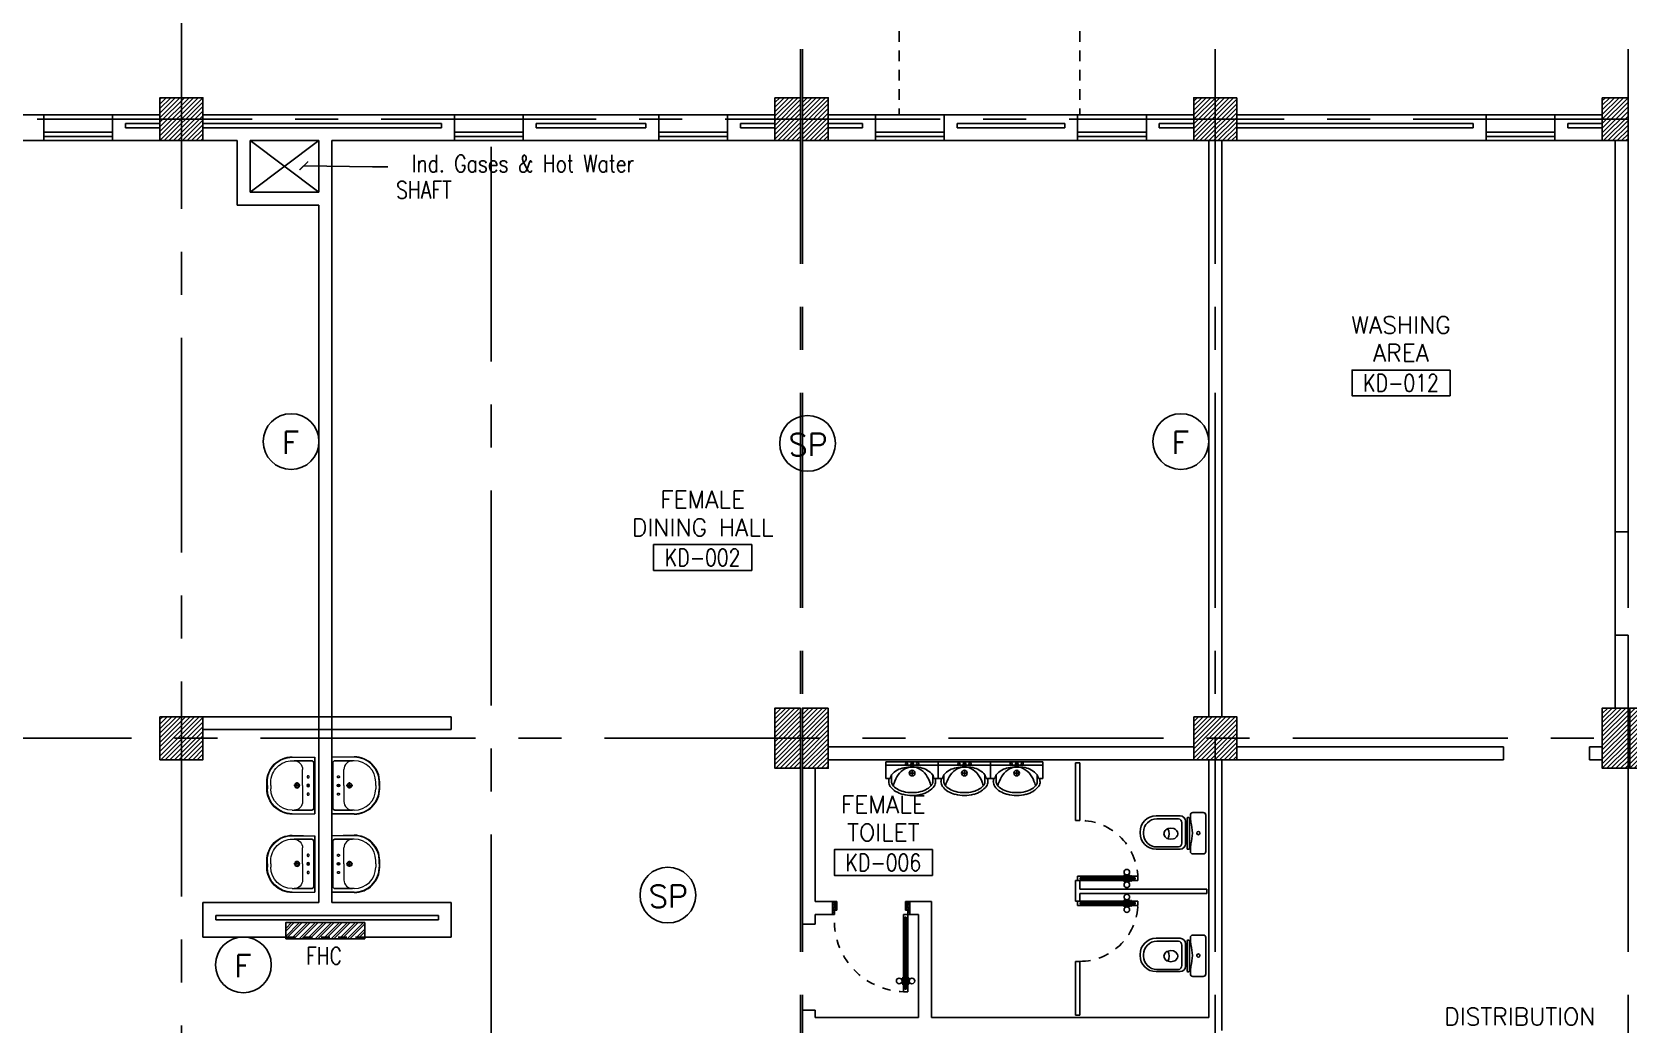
# Model space of a CAD drawing. Extents: x 0 to 93.3, y -13.5 to 76.8.
# Drawn here: x 30.04 to 48.6, y 53.69 to 65.23 of the extents above; entities that cross this region are included whole.
import ezdxf
from ezdxf.enums import TextEntityAlignment as Align

# ---------------------------------------------------------------- set-up
doc = ezdxf.new("R2010")
doc.units = 0
doc.header["$MEASUREMENT"] = 0
doc.header["$PDMODE"] = 3
doc.header["$PDSIZE"] = 0.1
for name, pattern in [('CENTERX2', [4, 2.5, -0.5, 0.5, -0.5]), ('DASHED', [0.75, 0.5, -0.25]), ('HIDDEN', [0.375, 0.25, -0.125]), ('HIDDEN2', [0.1875, 0.125, -0.0625])]:
    doc.linetypes.add(name, pattern=pattern)
doc.layers.get('0').update_dxf_attribs({"color": 11, "linetype": 'CONTINUOUS'})
doc.layers.get('DEFPOINTS').update_dxf_attribs({"color": 11, "linetype": 'CONTINUOUS'})
for name, color, linetype in [('A-JEERI', 11, 'CONTINUOUS'), ('AX-DIM', 11, 'CONTINUOUS'), ('AXES', 11, 'CENTERX2'), ('COL', 11, 'CONTINUOUS'), ('DOOR', 11, 'CONTINUOUS'), ('DOOR-DIM', 11, 'CONTINUOUS'), ('E-CLCK', 4, 'CONTINUOUS'), ('E-PA', 4, 'CONTINUOUS'), ('FHC', 11, 'CONTINUOUS'), ('FIX', 11, 'CONTINUOUS'), ('HAT', 11, 'CONTINUOUS'), ('HIDDEN', 11, 'HIDDEN2'), ('INSUL', 11, 'CONTINUOUS'), ('PART', 11, 'CONTINUOUS'), ('RM-BOX', 11, 'CONTINUOUS'), ('RM-NAME', 11, 'CONTINUOUS'), ('RM-NO', 11, 'CONTINUOUS'), ('SHAFT', 11, 'CONTINUOUS'), ('SUNI-FUR', 11, 'CONTINUOUS'), ('WALL', 11, 'CONTINUOUS'), ('WIN', 11, 'CONTINUOUS')]:
    doc.layers.add(name, color=color, linetype=linetype)
doc.styles.add('ROMANS', font='ROMANS.shx', dxfattribs={"width": 0.6})
doc.dimstyles.new('STANDARD in', dxfattribs={"dimtxt": 0.2, "dimasz": 0.1, "dimexe": 0.07, "dimexo": 0.05, "dimgap": 0.1, "dimtad": 1, "dimdec": 0, "dimlfac": 1000, "dimzin": 0, "dimdsep": 46, "dimtxsty": 'ROMANS', "dimblk": 'ARCHTICK', "dimcen": 0.05, "dimdle": 0.05, "dimclrd": 7, "dimclre": 7, "dimclrt": 2, "dimadec": 0, "dimazin": 0, "dimtfac": 1, "dimtdec": 0, "dimtmove": 2, "dimatfit": 3, "dimldrblk": 'ARCHTICK', "dimfxl": 0, "dimtolj": 1, "dimtzin": 0, "dimarcsym": 0})

# ---------------------------------------------------------------- blocks, each defined once
blk = doc.blocks.new('RM1')
at = {"layer": 'RM-BOX'}
blk.add_lwpolyline([(570, -200), (-570, -200), (-570, -500), (570, -500)], close=True, dxfattribs=at)
at = {"layer": 'RM-NAME', "style": 'ROMANS'}
for tag, p in [('ROOMNAME1', (0, 324)), ('ROOMNAME2', (0, 0))]:
    blk.add_attdef(tag, text='', height=200, dxfattribs=at).set_placement(p, align=Align.MIDDLE)
at = {"layer": 'RM-NO', "style": 'ROMANS', "width": 0.8}
blk.add_attdef('ROOMNO', text='', height=200, dxfattribs=at).set_placement((0, -350), align=Align.MIDDLE)
blk = doc.blocks.new('*X95')
at = {"color": 0}
for p, q in [((203889, 62343), (204346, 62801)), ((203889, 62396), (204293, 62801)), ((203889, 62450), (204240, 62801)), ((203889, 62503), (204187, 62801)), ((203889, 62556), (204134, 62801)), ((203889, 62609), (204081, 62801)), ((203889, 62662), (204028, 62801)), ((203889, 62715), (203975, 62801)), ((203889, 62768), (203922, 62801)), ((203899, 62301), (204389, 62790)), ((203952, 62301), (204389, 62737)), ((204005, 62301), (204389, 62684)), ((204058, 62301), (204389, 62631)), ((204111, 62301), (204389, 62578)), ((204164, 62301), (204389, 62525)), ((204217, 62301), (204389, 62472)), ((204270, 62301), (204389, 62419)), ((204323, 62301), (204389, 62366)), ((204376, 62301), (204389, 62313))]:
    blk.add_line(p, q, dxfattribs=at)
blk = doc.blocks.new('*X112')
at = {"color": 0}
for p, q in [((203887, 69501), (204387, 70001)), ((203889, 69556), (204334, 70001)), ((203889, 69609), (204281, 70001)), ((203889, 69662), (204228, 70001)), ((203889, 69715), (204175, 70001)), ((203889, 69768), (204121, 70001)), ((203889, 69821), (204068, 70001)), ((203889, 69874), (204015, 70001)), ((203889, 69927), (203962, 70001)), ((203889, 69980), (203909, 70001)), ((203940, 69501), (204389, 69950)), ((203993, 69501), (204389, 69897)), ((204046, 69501), (204389, 69844)), ((204099, 69501), (204389, 69791)), ((204152, 69501), (204389, 69738)), ((204205, 69501), (204389, 69685)), ((204258, 69501), (204389, 69632)), ((204311, 69501), (204389, 69579)), ((204364, 69501), (204389, 69526))]:
    blk.add_line(p, q, dxfattribs=at)
blk = doc.blocks.new('COL50')
at = {"layer": 'COL'}
blk.add_lwpolyline([(-250, 250), (-250, -250), (250, -250), (250, 250)], close=True, dxfattribs=at)
blk = doc.blocks.new('*X111')
at = {"color": 0}
for p, q in [((215909, 69537), (216372, 70001)), ((215909, 69590), (216319, 70001)), ((215909, 69644), (216266, 70001)), ((215909, 69697), (216213, 70001)), ((215909, 69750), (216160, 70001)), ((215909, 69803), (216107, 70001)), ((215909, 69856), (216054, 70001)), ((215909, 69909), (216001, 70001)), ((215909, 69962), (215948, 70001)), ((215925, 69501), (216409, 69984)), ((215978, 69501), (216409, 69931)), ((216031, 69501), (216409, 69878)), ((216084, 69501), (216409, 69825)), ((216137, 69501), (216409, 69772)), ((216190, 69501), (216409, 69719)), ((216243, 69501), (216409, 69666)), ((216296, 69501), (216409, 69613)), ((216349, 69501), (216409, 69560)), ((216402, 69501), (216409, 69507))]:
    blk.add_line(p, q, dxfattribs=at)
blk = doc.blocks.new('_ARCHTICK')
at = {"color": 0, "linetype": 'ByBlock', "const_width": 0.15}
blk.add_lwpolyline([(-0.5, -0.5), (0.5, 0.5)], dxfattribs=at)
blk = doc.blocks.new('*D137')
at = {"layer": 'AX-DIM', "color": 7, "lineweight": -2}
for p, q in [((6.53, 75.605), (81.32, 75.605)), ((6.58, 73.123), (6.58, 75.675)), ((81.27, 63.477), (81.27, 75.675))]:
    blk.add_line(p, q, dxfattribs=at)
at = {"layer": 'DEFPOINTS', "color": 0}
for p in [(81.27, 75.605), (6.58, 73.073), (81.27, 63.427)]:
    blk.add_point(p, dxfattribs=at)
at = {"layer": 'AX-DIM', "color": 7, "lineweight": -2, "xscale": 0.1, "yscale": 0.1, "zscale": 0.1, "rotation": 180}
blk.add_blockref('_ARCHTICK', (6.58, 75.605), dxfattribs=at)
at = {"layer": 'AX-DIM', "color": 7, "lineweight": -2, "xscale": 0.1, "yscale": 0.1, "zscale": 0.1}
blk.add_blockref('_ARCHTICK', (81.27, 75.605), dxfattribs=at)
at = {"layer": 'AX-DIM', "color": 2, "insert": (43.925, 75.805), "char_height": 0.2, "attachment_point": 5, "style": 'ROMANS'}
blk.add_mtext('\\A1;74690', dxfattribs=at)
blk = doc.blocks.new('C11')
at = {"layer": 'HAT'}
h = blk.add_hatch(dxfattribs=at)
h.set_pattern_fill('ANSI31', color=256, scale=300, style=0)
h.set_pattern_definition([(45, (-383765.23, -62181), (-26.5165043, 26.5165043), [])])
h.paths.add_polyline_path([(-20, 350), (-20, 700), (-320, 700), (-320, 350)])
h.paths.add_polyline_path([(-320, 0), (-20, 0), (-20, 350), (-320, 350)])
h = blk.add_hatch(dxfattribs=at)
h.set_pattern_fill('ANSI31', color=256, scale=300, style=0)
h.set_pattern_definition([(45, (-383445.23, -62181), (-26.5165043, 26.5165043), [])])
h.paths.add_polyline_path([(300, 350), (300, 700), (0, 700), (0, 350)])
h.paths.add_polyline_path([(0, 0), (300, 0), (300, 350), (0, 350)])
at = {"layer": 'COL'}
for points in [[(-20, 700), (-20, 0), (-320, 0), (-320, 700)], [(300, 700), (300, 0), (0, 0), (0, 700)]]:
    blk.add_lwpolyline(points, close=True, dxfattribs=at)
blk = doc.blocks.new('C-300')
at = {"layer": 'HAT', "linetype": 'ByBlock', "ltscale": 0.3}
h = blk.add_hatch(dxfattribs=at)
h.set_pattern_fill('ANSI31', color=8, scale=300, style=0)
h.set_pattern_definition([(45, (-258496.182, -82361.005), (-26.5165043, 26.5165043), [])])
h.paths.add_polyline_path([(300, 500), (0, 500), (0, 250), (300, 250)])
h.paths.add_polyline_path([(300, 250), (0, 250), (0, 0), (300, 0)])
at = {"layer": 'COL'}
blk.add_lwpolyline([(0, 500), (300, 500), (300, 0), (0, 0)], close=True, dxfattribs=at)
blk = doc.blocks.new('LAV-003')
at = {"layer": 'FIX', "linetype": 'ByBlock'}
blk.add_line((-328, -25), (328, -25), dxfattribs=at)
at = {"layer": 'FIX', "linetype": 'Continuous', "lineweight": 20}
for p, q in [((-328, -285), (-328, -25)), ((0, -165), (-187, -165)), ((0, -165), (187, -165)), ((328, -285), (328, -25)), ((-288, -285), (-288, -265)), ((287, -285), (287, -265)), ((0, -535), (-38, -535)), ((0, -535), (38, -535)), ((0, -575), (-38, -575)), ((0, -575), (38, -575))]:
    blk.add_line(p, q, dxfattribs=at)
at = {"layer": 'FIX', "linetype": 'ByBlock', "ltscale": 0.3}
for p, q in [((-288, -265), (-288, -60)), ((0, -35), (-262, -35)), ((0, -35), (262, -35)), ((287, -265), (287, -60))]:
    blk.add_line(p, q, dxfattribs=at)
at = {"layer": 'FIX', "lineweight": 20}
for p, q in [((-16, -101), (15, -101)), ((0, -85), (0, -116))]:
    blk.add_line(p, q, dxfattribs=at)
at = {"layer": 'FIX', "linetype": 'DASHED', "lineweight": 20, "ltscale": 0.04}
for p, q in [((-36, -230), (37, -230)), ((0, -194), (0, -266))]:
    blk.add_line(p, q, dxfattribs=at)
at = {"layer": 'FIX', "linetype": 'Continuous', "lineweight": 20}
blk.add_lwpolyline([(295, -25), (0, -25), (-328, -25), (-334, -285, 0.414214), (-38, -582), (0, -582), (38, -582, 0.414214), (334, -285), (328, -25), (0, -25)], format="xyb", dxfattribs=at)
at = {"layer": 'FIX', "linetype": 'HIDDEN', "lineweight": 20, "ltscale": 0.05}
for centre in [(-100, -101), (100, -101)]:
    blk.add_circle(centre, 12.4, dxfattribs=at)
at = {"layer": 'FIX', "lineweight": 20}
for centre, radius in [((0, -101), 15.5), ((0, -230), 29.5), ((0, -230), 22.5)]:
    blk.add_circle(centre, radius, dxfattribs=at)
at = {"layer": 'FIX', "linetype": 'ByBlock', "ltscale": 0.3}
for centre, start, end in [((-262, -60), 90, 180), ((262, -60), 0, 90)]:
    blk.add_arc(centre, 25, start, end, dxfattribs=at)
at = {"layer": 'FIX', "linetype": 'Continuous', "lineweight": 20}
for centre, radius, start, end in [((-187, -265), 100, 90, 180), ((187, -265), 100, 0, 90), ((-38, -285), 290, 180, 270), ((-38, -285), 250, 180, 270), ((38, -285), 290, 270, 0), ((38, -285), 250, 270, 0)]:
    blk.add_arc(centre, radius, start, end, dxfattribs=at)
blk = doc.blocks.new('*X129')
at = {"color": 0}
for p, q in [((49339, 55120), (49820, 55601)), ((49339, 55173), (49767, 55601)), ((49339, 55226), (49714, 55601)), ((49339, 55279), (49661, 55601)), ((49339, 55332), (49608, 55601)), ((49339, 55385), (49555, 55601)), ((49339, 55438), (49502, 55601)), ((49339, 55491), (49449, 55601)), ((49339, 55544), (49396, 55601)), ((49339, 55597), (49343, 55601)), ((49373, 55101), (49839, 55567)), ((49426, 55101), (49839, 55514)), ((49480, 55101), (49839, 55461)), ((49533, 55101), (49839, 55408)), ((49586, 55101), (49839, 55355)), ((49639, 55101), (49839, 55302)), ((49692, 55101), (49839, 55249)), ((49745, 55101), (49839, 55196)), ((49798, 55101), (49839, 55143))]:
    blk.add_line(p, q, dxfattribs=at)
blk = doc.blocks.new('DOOR90')
at = {"layer": 'DOOR', "color": 7, "linetype": 'ByBlock'}
for p, q in [((-150, 0), (0, 0)), ((-150, 0), (-150, -25)), ((0, -50), (-114, 0)), ((0, -50), (-40, 0)), ((0, -50), (0, 0)), ((-1000, -25), (-1050, -25)), ((-1050, -75), (-1050, -25)), ((-1050, -25), (-1050, -75)), ((-1000, -75), (-1050, -75)), ((-1000, -42), (-1020, -42)), ((-1020, -42), (-1020, -58)), ((-1000, -58), (-1020, -58)), ((-1000, -25), (-1000, -42)), ((-1000, -58), (-1000, -75)), ((-878, -18), (-968, -18)), ((-968, -25), (-968, -18)), ((-968, -75), (-968, -82)), ((-878, -82), (-968, -82)), ((-955, -9), (-890, -9)), ((-955, -18), (-955, -9)), ((-955, -18), (-890, -18)), ((-955, -82), (-890, -82)), ((-955, -82), (-955, -91)), ((-955, -91), (-890, -91)), ((-890, -18), (-890, -9)), ((-890, -82), (-890, -91)), ((-878, -25), (-878, -18)), ((-878, -75), (-878, -82)), ((-200, -25), (-150, -25)), ((-200, -42), (-200, -25)), ((-180, -42), (-200, -42)), ((-200, -58), (-180, -58)), ((-200, -75), (-200, -58)), ((-150, -75), (-200, -75)), ((-180, -58), (-180, -42)), ((-150, -25), (-100, -25)), ((-150, -75), (-150, -25)), ((-100, -25), (-100, -50)), ((0, -50), (-100, -37)), ((-100, -50), (0, -50)), ((-150, -875), (-100, -875)), ((-150, -900), (-150, -875)), ((-150, -900), (0, -900)), ((0, -900), (-150, -900)), ((0, -850), (-114, -900)), ((-100, -875), (-100, -850)), ((0, -850), (-100, -863)), ((-100, -850), (0, -850)), ((0, -850), (-40, -900)), ((0, -850), (0, -900))]:
    blk.add_line(p, q, dxfattribs=at)
at = {"layer": 'DOOR', "linetype": 'ByBlock'}
for p, q in [((-200, -25), (-1000, -25)), ((-200, -42), (-1000, -42)), ((-200, -58), (-1000, -58)), ((-1000, -75), (-200, -75))]:
    blk.add_line(p, q, dxfattribs=at)
at = {"layer": 'DOOR', "color": 7, "linetype": 'ByBlock'}
for centre in [(-923, 24), (-923, -124)]:
    blk.add_circle(centre, 32.4, dxfattribs=at)
for centre, radius, start, end in [((0, -50), 154, 161.1053, 166.2858), ((0, -50), 94.4, 148.0182, 180), ((0, -50), 134, 158.1598, 169.28), ((0, -50), 114, 154.0838, 167.3774), ((0, -50), 74.4, 137.7764, 180), ((0, -50), 54.4, 113.2074, 180), ((0, -50), 34.4, 90, 180), ((0, -50), 14.4, 90, 180), ((0, -850), 154, 193.7142, 198.8947), ((0, -850), 134, 190.72, 201.8402), ((0, -850), 94.4, 180, 211.9818), ((0, -850), 74.4, 180, 222.2236), ((0, -850), 54.4, 180, 246.7926), ((0, -850), 34.4, 180, 270), ((0, -850), 14.4, 180, 270)]:
    blk.add_arc(centre, radius, start, end, dxfattribs=at)
at = {"layer": 'DOOR', "linetype": 'HIDDEN', "ltscale": 0.5}
blk.add_arc((-222, -50), 828, 178.2701, 275.003, dxfattribs=at)
blk = doc.blocks.new('3')
at = {"layer": 'SUNI-FUR', "linetype": 'Continuous'}
for p, q in [((-0.304, 0), (-0.304, -0.192)), ((0.304, 0), (-0.304, 0)), ((0.304, -0.192), (0.304, 0)), ((0.304, -0.039), (-0.304, -0.039)), ((-0.254, -0.192), (-0.239, -0.15)), ((-0.239, -0.228), (-0.239, -0.15)), ((0.032, -0.13), (-0.032, -0.13)), ((0.016, -0.021), (-0.015, -0.021)), ((0, -0.005), (0, -0.037)), ((0, -0.098), (0, -0.162)), ((0.239, -0.15), (0.254, -0.192)), ((0.239, -0.15), (0.239, -0.228)), ((-0.304, -0.192), (-0.254, -0.192)), ((-0.271, -0.228), (-0.271, -0.192)), ((0.254, -0.192), (0.304, -0.192)), ((0.271, -0.192), (0.271, -0.228))]:
    blk.add_line(p, q, dxfattribs=at)
for centre, radius in [((-0.065, -0.021), 0.0124), ((0, -0.13), 0.0325), ((0, -0.021), 0.0155), ((0.065, -0.021), 0.0124)]:
    blk.add_circle(centre, radius, dxfattribs=at)
for centre, radius, start, end in [((-0.085, -0.267), 0.193, 117.0377, 142.6695), ((0.104, -0.343), 0.328, 144.0392, 163.2739), ((-0.028, -0.365), 0.307, 103.0865, 118.1878), ((0.054, -0.312), 0.27, 118.7422, 143.0578), ((-0.008, -0.528), 0.47, 89.0532, 100.9895), ((-0.012, -0.189), 0.13, 84.8536, 119.4454), ((0, -0.527), 0.469, 78.0637, 90), ((0.003, -0.228), 0.168, 61.4441, 91.1678), ((-0.04, -0.297), 0.25, 35.9608, 60.2764), ((0.034, -0.367), 0.306, 62.9623, 78.0637), ((-0.104, -0.343), 0.328, 16.7261, 35.9608), ((0.085, -0.267), 0.193, 37.3305, 62.9623), ((-0.191, -0.235), 0.0807, 174.5539, 214.673), ((-0.083, -0.16), 0.212, 214.673, 239.0867), ((-0.187, -0.234), 0.0525, 173.0893, 213.2084), ((-0.083, -0.16), 0.18, 214.673, 239.0867), ((0.204, -0.373), 0.433, 163.2739, 167.375), ((-0.035, -0.081), 0.305, 239.0867, 256.0699), ((-0.035, -0.081), 0.272, 239.0867, 256.0699), ((0, 0.062), 0.419, 256.0699, 270), ((0, 0.062), 0.419, 270, 283.9301), ((0.035, -0.081), 0.272, 283.9301, 300.9133), ((0.035, -0.081), 0.305, 283.9301, 300.9133), ((0.089, -0.171), 0.167, 300.9133, 325.327), ((0.089, -0.171), 0.2, 300.9133, 325.327), ((-0.204, -0.373), 0.433, 12.7359, 16.7261), ((0.171, -0.228), 0.068, 325.327, 0), ((0.171, -0.228), 0.101, 325.327, 0), ((0, 0.062), 0.452, 256.0699, 270), ((0, 0.062), 0.452, 270, 283.9301)]:
    blk.add_arc(centre, radius, start, end, dxfattribs=at)
blk = doc.blocks.new('2')
at = {"layer": 'SUNI-FUR', "linetype": 'Continuous'}
for p, q in [((0.014, 0.765), (0.004, 0.765)), ((-0.185, 0.576), (-0.185, 0.3)), ((-0.159, 0.57), (-0.159, 0.32)), ((0.016, 0.724), (-0.003, 0.724)), ((0.168, 0.32), (0.168, 0.57)), ((0.203, 0.3), (0.203, 0.576)), ((-0.065, 0.438), (-0.07, 0.406)), ((-0.07, 0.406), (-0.065, 0.375)), ((-0.005, 0.487), (-0.029, 0.481)), ((0.019, 0.481), (-0.005, 0.487)), ((0.06, 0.406), (0.055, 0.438)), ((0.057, 0.377), (0.06, 0.406)), ((-0.186, 0.199), (-0.186, 0.208)), ((-0.176, 0.218), (0.172, 0.218)), ((0.172, 0.189), (-0.176, 0.189)), ((-0.122, 0.237), (0.009, 0.237)), ((-0.113, 0.279), (0.008, 0.279)), ((-0.029, 0.331), (-0.005, 0.326)), ((-0.005, 0.326), (0.019, 0.331)), ((0.001, 0.279), (0.123, 0.279)), ((0.008, 0.279), (0.001, 0.279)), ((0.009, 0.237), (0.14, 0.237)), ((0.182, 0.208), (0.182, 0.199)), ((-0.241, 0.03), (-0.241, 0.15)), ((-0.211, 0.18), (-0.17, 0.18)), ((0.211, 0), (-0.211, 0)), ((0.174, 0.18), (0.211, 0.18)), ((0.174, 0.18), (0.174, 0.18)), ((0.241, 0.15), (0.241, 0.03))]:
    blk.add_line(p, q, dxfattribs=at)
blk.add_circle((0.002, 0.087), 0.0184, dxfattribs=at)
for centre, radius, start, end in [((0.004, 0.576), 0.189, 90, 180), ((0.014, 0.576), 0.189, 0, 90), ((-0.005, 0.57), 0.154, 90, 180), ((0.014, 0.57), 0.154, 0, 90), ((0.013, 0.412), 0.082, 141.0758, 161.504), ((0.013, 0.401), 0.082, 198.496, 218.9242), ((-0.007, 0.537), 0.112, 239.4234, 302.9162), ((0.002, 0.421), 0.0682, 117.1532, 141.0758), ((-0.012, 0.421), 0.0682, 38.9242, 62.8468), ((-0.023, 0.412), 0.082, 18.496, 38.9242), ((-0.029, 0.406), 0.0901, 321.0758, 341.504), ((-0.176, 0.208), 0.01, 90, 180), ((-0.176, 0.199), 0.01, 180, 270), ((-0.122, 0.3), 0.063, 180, 270), ((-0.116, 0.322), 0.0432, 183.5129, 273.5129), ((0.002, 0.392), 0.0682, 218.9242, 242.8468), ((-0.012, 0.392), 0.0682, 297.1532, 321.0758), ((0.125, 0.322), 0.0432, 266.4871, 356.4871), ((0.14, 0.3), 0.063, 270, 0), ((0.172, 0.208), 0.01, 0, 90), ((0.172, 0.199), 0.01, 270, 0), ((-0.211, 0.15), 0.03, 90, 180), ((-0.211, 0.03), 0.03, 180, 270), ((-0.201, -0.252), 0.433, 79.7535, 85.8109), ((0.075, 1.126), 0.973, 258.1938, 265.7347), ((-0.07, 1.126), 0.973, 274.2653, 281.8062), ((0.206, -0.252), 0.433, 94.1891, 100.2465), ((0.211, 0.15), 0.03, 0, 90), ((0.211, 0.03), 0.03, 270, 0)]:
    blk.add_arc(centre, radius, start, end, dxfattribs=at)

msp = doc.modelspace()

# ---------------------------------------------------------------- hatches: boundary and pattern name
at = {"layer": 'FHC', "linetype": 'ByBlock', "ltscale": 0.3}
h = msp.add_hatch(dxfattribs=at)
h.set_pattern_fill('ANSI32', color=11, scale=175, style=0)
h.set_pattern_definition([(44.999998, (-199.20165, 23.63371), (-0.046403885, 0.046403882), []), (44.999998, (-199.17071, 23.63371), (-0.046403885, 0.046403882), [])])
h.paths.add_polyline_path([(33.9145, 54.6847), (33.9145, 54.8747), (32.9945, 54.8747), (32.9945, 54.6847)])
h.paths.add_polyline_path([(32.7819, 54.2636), (32.7819, 54.6844), (33.0444, 54.6844), (33.0444, 54.2636)], flags=9)
at = {"layer": 'HAT'}
h = msp.add_hatch(dxfattribs=at)
h.set_pattern_fill('ANSI31', color=256, scale=0.3, style=0)
h.set_pattern_definition([(45, (-344.765687, -5.511), (-0.0265165043, 0.0265165043), [])])
h.paths.add_polyline_path([(38.9795, 57.02), (38.9795, 57.37), (38.6795, 57.37), (38.6795, 57.02)])
h.paths.add_polyline_path([(38.6795, 56.67), (38.9795, 56.67), (38.9795, 57.02), (38.6795, 57.02)])
h = msp.add_hatch(dxfattribs=at)
h.set_pattern_fill('ANSI31', color=256, scale=0.3, style=0)
h.set_pattern_definition([(45, (-344.445687, -5.511), (-0.0265165043, 0.0265165043), [])])
h.paths.add_polyline_path([(39.2995, 57.02), (39.2995, 57.37), (38.9995, 57.37), (38.9995, 57.02)])
h.paths.add_polyline_path([(38.9995, 56.67), (39.2995, 56.67), (39.2995, 57.02), (38.9995, 57.02)])

# ---------------------------------------------------------------- linework, layer by layer
at = {"layer": 'AXES'}
for p, q in [((31.7795, -12.8215), (31.7795, 76.0748)), ((43.7995, -1.4643), (43.7995, 76.0748)), ((38.9795, -1.4643), (38.9795, 75.7248)), ((38.9995, -1.4643), (38.9995, 75.7248)), ((48.5995, -1.4643), (48.5995, 75.7248)), ((92.6023, 64.22), (22.7795, 64.22)), ((35.3795, 5.4), (35.3795, 64.22)), ((0.7, 57.02), (92.5981, 57.02))]:
    msp.add_line(p, q, dxfattribs=at)
at = {"layer": 'COL'}
for points in [[(31.5295, 63.97), (31.5295, 64.47), (32.0295, 64.47), (32.0295, 63.97)], [(38.9795, 57.37), (38.9795, 56.67), (38.6795, 56.67), (38.6795, 57.37)], [(39.2995, 57.37), (39.2995, 56.67), (38.9995, 56.67), (38.9995, 57.37)], [(31.5295, 57.27), (31.5295, 56.77), (32.0295, 56.77), (32.0295, 57.27)]]:
    msp.add_lwpolyline(points, close=True, dxfattribs=at)
at = {"layer": 'DOOR', "linetype": 'ByBlock'}
for p, q in [((42.1991, 55.4139), (42.2491, 55.4139)), ((42.1991, 55.4139), (42.1991, 55.3639)), ((42.2491, 55.3639), (42.1991, 55.3639)), ((42.2491, 55.3969), (42.2291, 55.3969)), ((42.2291, 55.3969), (42.2291, 55.3809)), ((42.2291, 55.3809), (42.2491, 55.3809)), ((42.8491, 55.4139), (42.2491, 55.4139)), ((42.2491, 55.4139), (42.2491, 55.3969)), ((42.2491, 55.3969), (42.8491, 55.3969)), ((42.2491, 55.3809), (42.8491, 55.3809)), ((42.2491, 55.3809), (42.2491, 55.3639)), ((42.2491, 55.3639), (42.8491, 55.3639)), ((42.7393, 55.4211), (42.7393, 55.4301)), ((42.8041, 55.4301), (42.7393, 55.4301)), ((42.8041, 55.4211), (42.7393, 55.4211)), ((42.7393, 55.3567), (42.7393, 55.3477)), ((42.8041, 55.3567), (42.7393, 55.3567)), ((42.8041, 55.3477), (42.7393, 55.3477)), ((42.8041, 55.4211), (42.8041, 55.4301)), ((42.8041, 55.3567), (42.8041, 55.3477)), ((42.8167, 55.4139), (42.8167, 55.4211)), ((42.8267, 55.4211), (42.8167, 55.4211)), ((42.8167, 55.3639), (42.8167, 55.3567)), ((42.8267, 55.3567), (42.8167, 55.3567)), ((42.8267, 55.4139), (42.8267, 55.4211)), ((42.8267, 55.3639), (42.8267, 55.3567)), ((42.8491, 55.3969), (42.8491, 55.4139)), ((42.8491, 55.4139), (42.8991, 55.4139)), ((42.8491, 55.3969), (42.8691, 55.3969)), ((42.8491, 55.3639), (42.8491, 55.3809)), ((42.8491, 55.3809), (42.8691, 55.3809)), ((42.8491, 55.3639), (42.8991, 55.3639)), ((42.8691, 55.3809), (42.8691, 55.3969)), ((42.8991, 55.3639), (42.8991, 55.4139)), ((42.8991, 55.4139), (42.8991, 55.3639)), ((42.2491, 55.1246), (42.1991, 55.1246)), ((42.1991, 55.0746), (42.1991, 55.1246)), ((42.2491, 55.1246), (42.8491, 55.1246)), ((42.2491, 55.1076), (42.2491, 55.1246)), ((42.7393, 55.1318), (42.7393, 55.1408)), ((42.8041, 55.1408), (42.7393, 55.1408)), ((42.8041, 55.1318), (42.7393, 55.1318)), ((42.8041, 55.1318), (42.8041, 55.1408)), ((42.8167, 55.1246), (42.8167, 55.1318)), ((42.8267, 55.1318), (42.8167, 55.1318)), ((42.8267, 55.1246), (42.8267, 55.1318)), ((42.8491, 55.1246), (42.8491, 55.1076)), ((42.8491, 55.1246), (42.8991, 55.1246)), ((42.8991, 55.1246), (42.8991, 55.0746)), ((42.8991, 55.0746), (42.8991, 55.1246)), ((42.1991, 55.0746), (42.2491, 55.0746)), ((42.2291, 55.1076), (42.2491, 55.1076)), ((42.2291, 55.0916), (42.2291, 55.1076)), ((42.2491, 55.0916), (42.2291, 55.0916)), ((42.2491, 55.1076), (42.8491, 55.1076)), ((42.2491, 55.0916), (42.8491, 55.0916)), ((42.2491, 55.0746), (42.2491, 55.0916)), ((42.8491, 55.0746), (42.2491, 55.0746)), ((42.7393, 55.0674), (42.7393, 55.0584)), ((42.8041, 55.0674), (42.7393, 55.0674)), ((42.8041, 55.0584), (42.7393, 55.0584)), ((42.8041, 55.0674), (42.8041, 55.0584)), ((42.8167, 55.0746), (42.8167, 55.0674)), ((42.8267, 55.0674), (42.8167, 55.0674)), ((42.8267, 55.0746), (42.8267, 55.0674)), ((42.8491, 55.1076), (42.8691, 55.1076)), ((42.8491, 55.0916), (42.8491, 55.0746)), ((42.8491, 55.0916), (42.8691, 55.0916)), ((42.8491, 55.0746), (42.8991, 55.0746)), ((42.8691, 55.1076), (42.8691, 55.0916))]:
    msp.add_line(p, q, dxfattribs=at)
for centre in [(42.7717, 55.4624), (42.7717, 55.3154), (42.7717, 55.1731), (42.7717, 55.026)]:
    msp.add_circle(centre, 0.0324, dxfattribs=at)
at = {"layer": 'DOOR', "linetype": 'HIDDEN', "ltscale": 0.5}
for centre, start, end in [((42.2245, 55.3889), 357.87745, 90.03923), ((42.2245, 55.0996), 269.96077, 2.12255)]:
    msp.add_arc(centre, 0.675, start, end, dxfattribs=at)
at = {"layer": 'E-CLCK', "color": 4}
for centre in [(33.0553, 60.4703), (43.4003, 60.4703), (32.5005, 54.3835)]:
    msp.add_circle(centre, 0.3243, dxfattribs=at)
at = {"layer": 'E-PA', "color": 4}
for centre in [(39.0606, 60.4492), (37.4361, 55.1954)]:
    msp.add_circle(centre, 0.3243, dxfattribs=at)
at = {"layer": 'FHC', "linetype": 'ByBlock', "ltscale": 0.3}
for p, q in [((32.9945, 54.8747), (33.9145, 54.8747)), ((32.9945, 54.6847), (32.9945, 54.8747)), ((33.9145, 54.8747), (33.9145, 54.6847)), ((33.9145, 54.6847), (32.9945, 54.6847))]:
    msp.add_line(p, q, dxfattribs=at)
at = {"layer": 'FHC', "color": 250, "linetype": 'HIDDEN', "ltscale": 0.25}
msp.add_line((33.0043, 54.7077), (33.9138, 54.7077), dxfattribs=at)
at = {"layer": 'HIDDEN'}
for p, q in [((40.1245, 69.97), (40.1245, 64.27)), ((42.2245, 69.97), (42.2245, 64.27))]:
    msp.add_line(p, q, dxfattribs=at)
at = {"layer": 'INSUL'}
for p, q in [((31.1295, 64.17), (31.5295, 64.17)), ((31.1295, 64.17), (31.1295, 64.12)), ((31.1295, 64.12), (31.5295, 64.12)), ((32.0295, 64.17), (34.8045, 64.17)), ((32.0295, 64.12), (34.8045, 64.12)), ((34.8045, 64.17), (34.8045, 64.12)), ((37.1795, 64.17), (35.9045, 64.17)), ((35.9045, 64.17), (35.9045, 64.12)), ((37.1795, 64.12), (35.9045, 64.12)), ((37.1795, 64.17), (37.1795, 64.12)), ((38.2795, 64.17), (38.6795, 64.17)), ((38.2795, 64.17), (38.2795, 64.12)), ((38.2795, 64.12), (38.6795, 64.12)), ((39.6995, 64.17), (39.2995, 64.17)), ((39.6995, 64.12), (39.2995, 64.12)), ((39.6995, 64.17), (39.6995, 64.12)), ((40.7995, 64.17), (40.7995, 64.12)), ((42.0495, 64.17), (40.7995, 64.17)), ((42.0495, 64.12), (40.7995, 64.12)), ((42.0495, 64.17), (42.0495, 64.12)), ((43.5495, 64.17), (43.1495, 64.17)), ((43.1495, 64.17), (43.1495, 64.12)), ((43.5495, 64.12), (43.1495, 64.12)), ((46.7995, 64.17), (44.0495, 64.17)), ((46.7995, 64.12), (44.0495, 64.12)), ((46.7995, 64.17), (46.7995, 64.12)), ((48.2995, 64.17), (47.8995, 64.17)), ((47.8995, 64.17), (47.8995, 64.12)), ((48.2995, 64.12), (47.8995, 64.12))]:
    msp.add_line(p, q, dxfattribs=at)
at = {"layer": 'PART'}
for p, q in [((42.1741, 56.734), (42.1741, 56.0639)), ((42.2245, 56.734), (42.1741, 56.734)), ((42.2245, 56.0639), (42.2245, 56.734)), ((42.1741, 56.0639), (42.2245, 56.0639)), ((42.1741, 55.3639), (42.1741, 55.1246)), ((42.2241, 55.3639), (42.1741, 55.3639)), ((42.2241, 55.2639), (42.2241, 55.3639)), ((42.2241, 55.1246), (42.1741, 55.1246)), ((42.2241, 55.1246), (42.2241, 55.2139)), ((43.7015, 55.2639), (42.2245, 55.2639)), ((42.2245, 55.2139), (43.7015, 55.2139)), ((43.7015, 55.2139), (43.7015, 55.2639)), ((42.1741, 54.4246), (42.1741, 53.798)), ((42.1741, 54.4246), (42.2241, 54.4246)), ((42.2241, 53.798), (42.2241, 54.4246)), ((42.2241, 53.798), (42.1741, 53.798))]:
    msp.add_line(p, q, dxfattribs=at)
at = {"layer": 'SHAFT', "color": 251, "linetype": 'ByBlock'}
for p, q in [((32.5795, 63.97), (33.3795, 63.37)), ((32.5795, 63.37), (33.3795, 63.97))]:
    msp.add_line(p, q, dxfattribs=at)
at = {"layer": 'WALL'}
for p, q in [((30.1795, 64.27), (28.5795, 64.27)), ((30.1795, 64.27), (30.1795, 63.97)), ((30.9795, 64.27), (30.9795, 63.97)), ((31.5295, 64.27), (30.9795, 64.27)), ((32.0295, 64.27), (34.9545, 64.27)), ((34.9545, 64.27), (34.9545, 63.97)), ((37.3295, 64.27), (35.7545, 64.27)), ((35.7545, 64.27), (35.7545, 63.97)), ((37.3295, 64.27), (37.3295, 63.97)), ((38.1295, 64.27), (38.1295, 63.97)), ((38.6795, 64.27), (38.1295, 64.27)), ((39.8495, 64.27), (39.2995, 64.27)), ((39.8495, 64.27), (39.8495, 63.97)), ((40.6495, 64.27), (40.6495, 63.97)), ((42.1995, 64.27), (40.6495, 64.27)), ((42.1995, 64.27), (42.1995, 63.97)), ((43.5495, 64.27), (42.9995, 64.27)), ((42.9995, 64.27), (42.9995, 63.97)), ((46.9495, 64.27), (44.0495, 64.27)), ((46.9495, 64.27), (46.9495, 63.97)), ((48.2995, 64.27), (47.7495, 64.27)), ((47.7495, 64.27), (47.7495, 63.97)), ((30.1795, 63.97), (28.5795, 63.97)), ((31.5295, 63.97), (30.9795, 63.97)), ((32.0295, 63.97), (32.4295, 63.97)), ((32.4295, 63.97), (32.4295, 63.22)), ((32.5795, 63.97), (33.3795, 63.97)), ((32.5795, 63.97), (32.5795, 63.37)), ((33.3795, 63.97), (33.3795, 63.37)), ((33.3795, 63.97), (33.3795, 63.37)), ((33.5295, 63.97), (33.5295, 55.1077)), ((33.5295, 63.97), (34.9545, 63.97)), ((37.3295, 63.97), (35.7545, 63.97)), ((38.6795, 63.97), (38.1295, 63.97)), ((39.8495, 63.97), (39.2995, 63.97)), ((42.1995, 63.97), (40.6495, 63.97)), ((43.5495, 63.97), (42.9995, 63.97)), ((43.7245, 63.97), (43.7245, 57.27)), ((43.8745, 63.97), (43.8745, 57.27)), ((46.9495, 63.97), (44.0495, 63.97)), ((48.2995, 63.97), (47.7495, 63.97)), ((48.4495, 59.42), (48.4495, 63.97)), ((48.5995, 59.42), (48.5995, 63.97)), ((32.5795, 63.37), (33.3795, 63.37)), ((33.3795, 63.22), (32.4295, 63.22)), ((33.3795, 63.22), (33.3795, 55.1077)), ((48.5995, 59.42), (48.4495, 59.42)), ((48.4495, 57.37), (48.4495, 58.22)), ((48.5995, 58.22), (48.4495, 58.22)), ((48.5995, 57.27), (48.5995, 58.22)), ((34.9177, 57.27), (32.0295, 57.27)), ((32.0295, 57.17), (32.0295, 56.77)), ((34.9177, 57.27), (34.9177, 57.12)), ((34.9177, 57.12), (32.0295, 57.12)), ((43.5495, 56.92), (39.2995, 56.92)), ((47.1495, 56.92), (44.0495, 56.92)), ((47.1495, 56.92), (47.1495, 56.77)), ((48.1495, 56.92), (48.1495, 56.77)), ((48.1495, 56.92), (48.2995, 56.92)), ((48.1495, 56.92), (48.2995, 56.92)), ((39.1495, 56.67), (39.1495, 55.12)), ((43.7245, 56.77), (39.2995, 56.77)), ((43.7245, 56.77), (43.7245, 53.77)), ((43.8745, 56.77), (43.8745, 53.62)), ((47.1495, 56.77), (44.0495, 56.77)), ((48.1495, 56.77), (48.2995, 56.77)), ((48.1495, 56.77), (48.2995, 56.77)), ((48.2995, 56.77), (48.1495, 56.77)), ((48.5995, 55.82), (48.5995, 56.77)), ((39.3495, 55.12), (39.1495, 55.12)), ((39.3495, 54.97), (39.3495, 55.12)), ((40.4995, 55.12), (40.2495, 55.12)), ((40.2495, 54.97), (40.2495, 55.12)), ((40.4995, 55.12), (40.4995, 53.77)), ((32.0295, 55.1077), (33.3795, 55.1077)), ((32.0295, 54.7077), (32.0295, 55.1077)), ((32.1795, 54.9577), (34.7677, 54.9577)), ((32.1795, 54.9577), (32.1795, 54.9077)), ((34.9177, 55.1077), (33.5295, 55.1077)), ((34.7677, 54.9577), (34.7677, 54.9077)), ((34.9177, 55.1077), (34.9177, 54.7077)), ((39.1495, 54.97), (39.1495, 54.8574)), ((39.3495, 54.97), (39.1495, 54.97)), ((40.3495, 54.97), (40.2495, 54.97)), ((40.3495, 54.97), (40.3495, 53.77)), ((32.1795, 54.9077), (34.7677, 54.9077)), ((32.9945, 54.7077), (32.9945, 54.8747)), ((32.9945, 54.8747), (33.9145, 54.8747)), ((33.9145, 54.8747), (33.9145, 54.7074)), ((39.1495, 54.8574), (38.9995, 54.8574)), ((32.0295, 54.7077), (32.9945, 54.7077)), ((33.9145, 54.7077), (34.9177, 54.7077)), ((39.1495, 53.8574), (38.9995, 53.8574)), ((39.1495, 53.8574), (39.1495, 53.77)), ((40.3495, 53.77), (39.1495, 53.77)), ((43.7245, 53.77), (40.4995, 53.77))]:
    msp.add_line(p, q, dxfattribs=at)
at = {"layer": 'WIN'}
for p, q in [((30.1795, 64.27), (30.9795, 64.27)), ((34.9545, 64.27), (35.7545, 64.27)), ((37.3295, 64.27), (38.1295, 64.27)), ((39.8495, 64.27), (40.6495, 64.27)), ((42.1995, 64.27), (42.9995, 64.27)), ((46.9495, 64.27), (47.7495, 64.27)), ((30.1795, 64.07), (30.9795, 64.07)), ((34.9545, 64.07), (35.7545, 64.07)), ((37.3295, 64.07), (38.1295, 64.07)), ((39.8495, 64.07), (40.6495, 64.07)), ((42.1995, 64.07), (42.9995, 64.07)), ((46.9495, 64.07), (47.7495, 64.07)), ((30.1795, 64.02), (30.9795, 64.02)), ((30.1795, 63.97), (30.9795, 63.97)), ((34.9545, 64.02), (35.7545, 64.02)), ((34.9545, 63.97), (35.7545, 63.97)), ((37.3295, 64.02), (38.1295, 64.02)), ((37.3295, 63.97), (38.1295, 63.97)), ((39.8495, 64.02), (40.6495, 64.02)), ((39.8495, 63.97), (40.6495, 63.97)), ((42.1995, 64.02), (42.9995, 64.02)), ((42.1995, 63.97), (42.9995, 63.97)), ((46.9495, 64.02), (47.7495, 64.02)), ((46.9495, 63.97), (47.7495, 63.97))]:
    msp.add_line(p, q, dxfattribs=at)
at = {"layer": 'WIN', "color": 97}
msp.add_line((48.4495, 58.22), (48.4495, 59.42), dxfattribs=at)

# ---------------------------------------------------------------- block references
at = {"layer": 'A-JEERI', "linetype": 'ByBlock', "yscale": 0.0009999999892897904, "zscale": 0.001}
for p, xscale, rotation in [((33.3545, 56.4701), -0.0009999999892897904, 270), ((33.5045, 56.4701), 0.0009999999892897904, 90), ((33.3545, 55.5581), -0.0009999999892897904, 270), ((33.5045, 55.5581), 0.0009999999892897904, 90)]:
    msp.add_blockref('LAV-003', p, dxfattribs=dict(at, xscale=xscale, rotation=rotation))
at = {"layer": 'COL', "linetype": 'ByBlock', "xscale": 0.001000000047497451, "yscale": 0.0009999999892897904, "zscale": 0.001}
for p in [(38.6795, 63.97), (38.9995, 63.97), (48.2995, 63.97)]:
    msp.add_blockref('C-300', p, dxfattribs=at)
at = {"layer": 'COL', "yscale": 0.0009999999892897904, "zscale": 0.001}
for p, xscale in [((43.7995, 64.22), -0.001000000047497451), ((43.7995, 57.02), 0.001000000047497451)]:
    msp.add_blockref('COL50', p, dxfattribs=dict(at, xscale=xscale))
at = {"layer": 'DOOR-DIM', "xscale": -0.0009999999892897904, "yscale": 0.0009999999892897904, "zscale": 0.001, "rotation": 270}
msp.add_blockref('DOOR90', (40.2495, 55.12), dxfattribs=at)
at = {"layer": 'HAT', "xscale": 0.001000000047497451, "yscale": 0.0009999999892897904, "zscale": 0.001}
for name, p in [('*X112', (-172.359, -5.531)), ('*X111', (-172.359, -5.531)), ('*X95', (-172.359, -5.531)), ('*X129', (-5.7897, 1.669))]:
    msp.add_blockref(name, p, dxfattribs=at)
for p, values in [((45.9599, 61.5024), {'ROOMNO': 'KD-012', 'ROOMNAME2': 'AREA', 'ROOMNAME1': 'WASHING'}), ((37.8405, 59.4715), {'ROOMNO': 'KD-002', 'ROOMNAME2': 'DINING HALL', 'ROOMNAME1': 'FEMALE'}), ((39.9413, 55.9239), {'ROOMNO': 'KD-006', 'ROOMNAME2': 'TOILET', 'ROOMNAME1': 'FEMALE'}), ((47.342, 53.4583), {'ROOMNO': 'KD-013', 'ROOMNAME2': 'AREA', 'ROOMNAME1': 'DISTRIBUTION'})]:
    msp.add_blockref('RM1', p, dxfattribs=at).add_auto_attribs(values)
at = {"layer": 'RM-NAME', "xscale": 0.001000000047497451, "yscale": 0.0009999999892897904, "zscale": 0.001}
msp.add_blockref('C11', (48.6195, 56.67), dxfattribs=at)
at = {"layer": 'SUNI-FUR', "xscale": -1}
for p in [(40.2756, 56.7442), (40.8833, 56.7442), (41.4911, 56.7442)]:
    msp.add_blockref('3', p, dxfattribs=at)
at = {"layer": 'SUNI-FUR', "rotation": 90}
for p in [(43.6902, 55.9144), (43.6902, 54.49)]:
    msp.add_blockref('2', p, dxfattribs=at)

# ---------------------------------------------------------------- texts
at = {"layer": 'E-CLCK', "color": 4, "style": 'ROMANS'}
for p in [(32.9492, 60.3264), (43.2942, 60.3264), (32.3944, 54.2395)]:
    msp.add_text('F', height=0.26, dxfattribs=at).set_placement(p)
at = {"layer": 'E-PA', "color": 4, "style": 'ROMANS'}
for p in [(38.8382, 60.3053), (37.2137, 55.0514)]:
    msp.add_text('SP', height=0.26, dxfattribs=at).set_placement(p)
at = {"layer": 'FHC', "style": 'ROMANS', "width": 0.8}
msp.add_text('FHC', height=0.2, dxfattribs=at).set_placement((33.2289, 54.3886))
at = {"layer": 'SHAFT', "color": 4, "style": 'ROMANS', "width": 0.8}
for s, p in [('Ind. Gases & Hot Water', (35.7507, 63.7033)), ('SHAFT', (34.599, 63.397))]:
    msp.add_text(s, height=0.2, dxfattribs=at).set_placement(p, align=Align.MIDDLE)

# ---------------------------------------------------------------- dimensions: what is measured, and where the dimension line sits
at = {"layer": 'AX-DIM'}
dim = msp.add_linear_dim(base=(81.2695, 75.6055), p1=(6.5795, 73.0728), p2=(81.2695, 63.4271), dimstyle='STANDARD in', dxfattribs=at)
dim.commit()
dim.dimension.update_dxf_attribs({"geometry": '*D137', "text_midpoint": (43.9245, 75.8055)})

# ---------------------------------------------------------------- leaders
at = {"layer": 'SHAFT', "color": 6, "linetype": 'ByBlock', "ltscale": 0.3}
msp.add_leader([(33.2033, 63.6782), (34.0026, 63.6648), (34.1814, 63.6648)], dimstyle='STANDARD in', dxfattribs=at)

doc.saveas('drawing.dxf')
